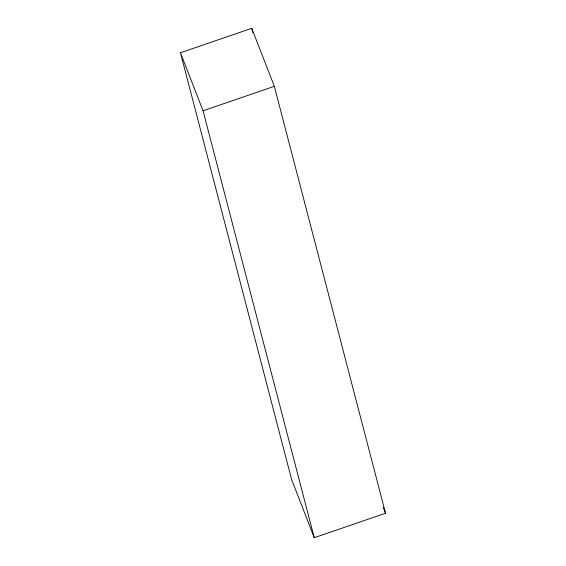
<?xml version="1.0" encoding="UTF-8"?>
<svg xmlns="http://www.w3.org/2000/svg" width="566" height="566" viewBox="0 0 566 566"><rect width="100%" height="100%" fill="white"/><g stroke="black" fill="none" stroke-linecap="round" stroke-linejoin="round"><path stroke-width="0.85" d="M180.462 52.765L251.743 28.3L274.333 86.315L385.538 513.235L314.264 537.7L291.667 479.685L180.462 52.765L203.053 110.78L314.264 537.7M203.053 110.78L274.333 86.315M383.309 507.518L385.538 513.235M251.743 28.3L252.853 32.58"/></g></svg>
